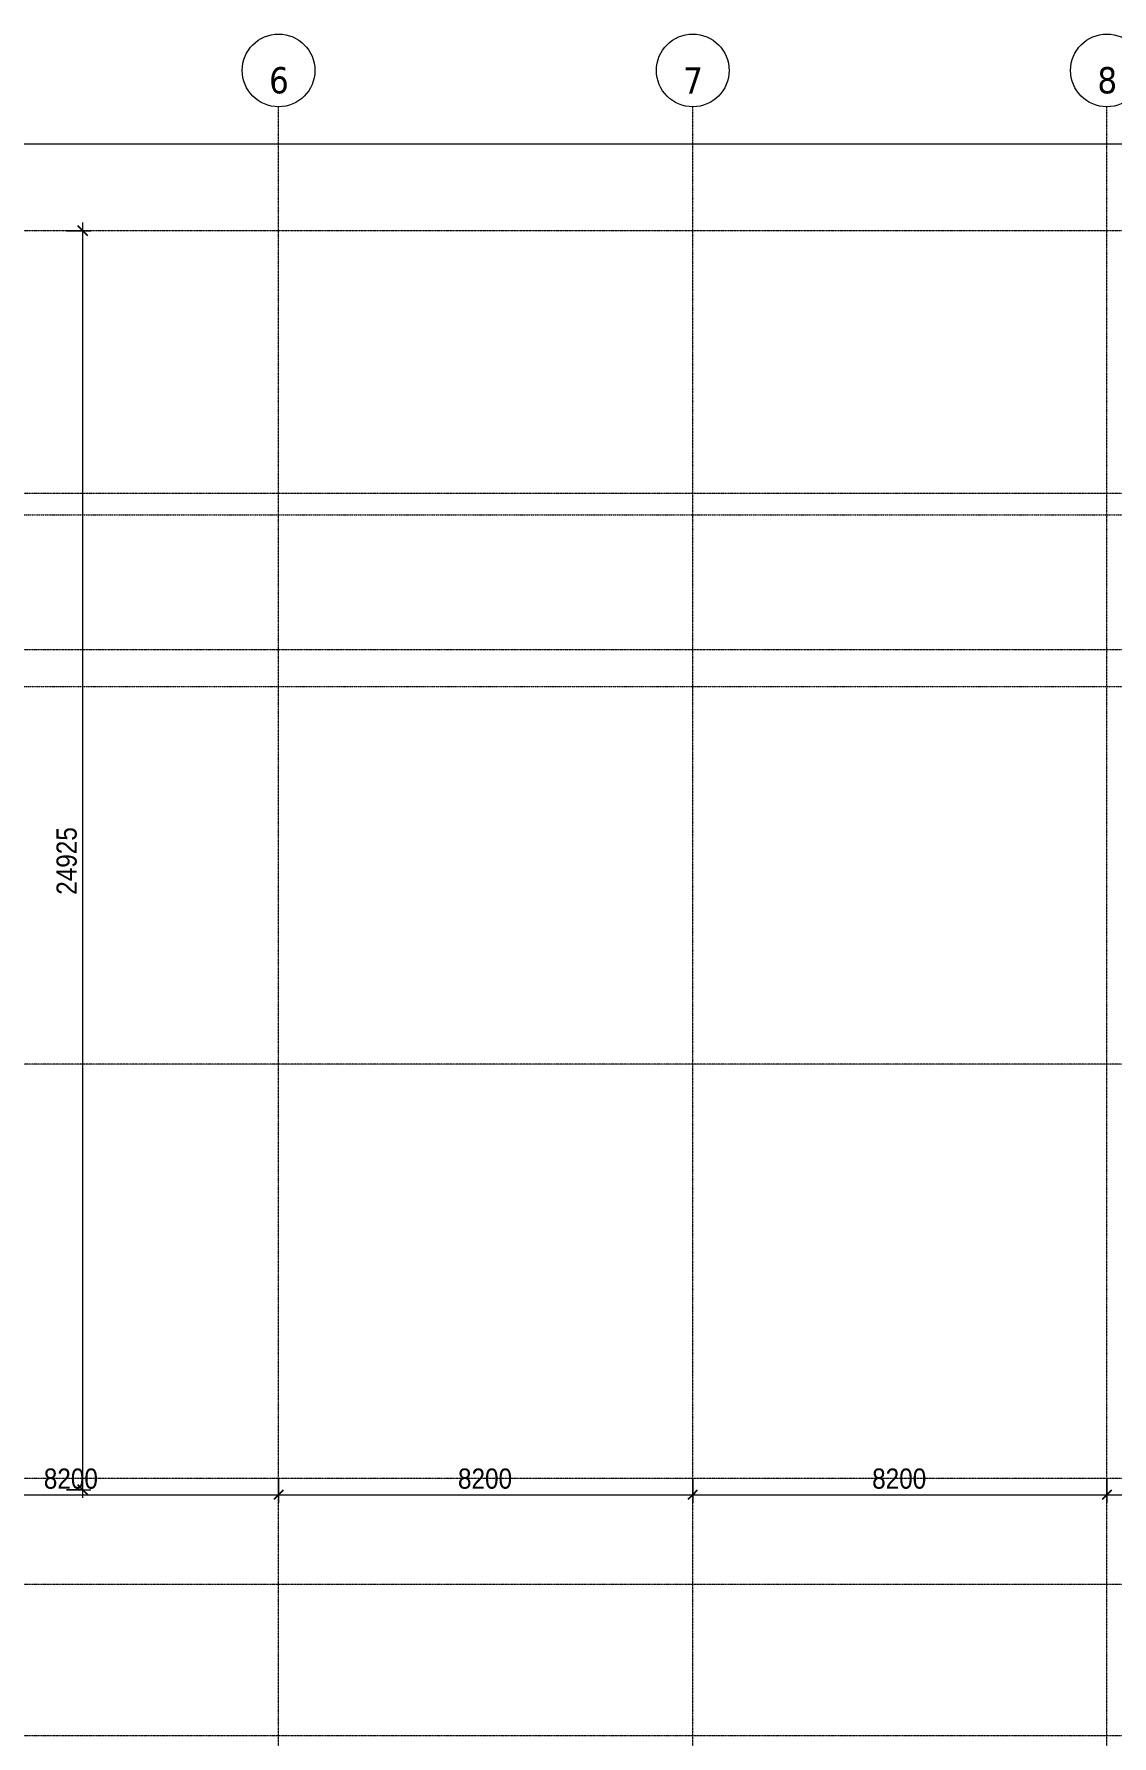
# Model space of a CAD drawing. Header units: millimetres. Extents: x 1591 to 240306, y -15958 to 82755.
# Drawn here: x 67112 to 88454, y 48437 to 82130 of the extents above; entities that cross this region are included whole.
import ezdxf

# ---------------------------------------------------------------- set-up
doc = ezdxf.new("R2010")
doc.units = ezdxf.units.MM
doc.linetypes.add('Dash Dot 3_16_', pattern=[7.9375, 4.7625, -1.5875, 0, -1.5875])
doc.linetypes.add('Grid Line', pattern=[22.225, 12.7, -3.175, 3.175, -3.175])
for name, color, linetype, lineweight in [('A-ANNO-DIMS', 211, 'Continuous', 9), ('A-ANNO-DIMS-160', 211, 'Continuous', 9), ('G-ANNO-SYMB-1', 111, 'Dash Dot 3_16_', 18), ('S-GRID-1', 1, 'Grid Line', 9), ('S-GRID-IDEN', 1, 'Continuous', 9)]:
    doc.layers.add(name, color=color, linetype=linetype, lineweight=lineweight)
doc.styles.add('Tahoma_B', font='tahomabd_0.ttf', dxfattribs={"height": 520})
doc.styles.add('UTM Avo', font='UTM Avo.ttf', dxfattribs={"width": 0.9, "height": 400})
doc.dimstyles.new('1_Dim_chi_tiet_2_5', dxfattribs={"dimscale": 304.8, "dimtxt": 399.720379, "dimasz": 0.629921, "dimexe": 0.524934, "dimexo": 0.0625, "dimgap": 0.052493, "dimtad": 1, "dimdec": 0, "dimrnd": 5, "dimzin": 0, "dimdsep": 46, "dimtxsty": 'UTM Avo', "dimblk1": 'OBLIQUE', "dimblk2": 'OBLIQUE', "dimsah": 1, "dimcen": 0.09, "dimdle": 0.524934, "dimazin": 0, "dimtfac": 1, "dimtdec": 4, "dimtix": 1, "dimtmove": 0, "dimatfit": 3, "dimfxl": 1.049869, "dimfxlon": 1, "dimtvp": 1, "dimtolj": 1, "dimtzin": 0, "dimarcsym": 2})

# ---------------------------------------------------------------- blocks, each defined once
blk = doc.blocks.new('Grid - M_Grid Head - Circle-353313-TKCS_MB TẦNG 3-4')
at = {"layer": 'S-GRID-IDEN'}
blk.add_circle((0, 0), 4.5, dxfattribs=at)
blk = doc.blocks.new('DIMBLOCK26-TKCS_MB TẦNG 3-4')
at = {"layer": 'A-ANNO-DIMS-160'}
for p, q in [((65954, 80280), (65954, 79800)), ((65954, 79960), (65954, 80280)), ((116954, 80280), (116954, 79800)), ((116954, 79960), (116954, 80280)), ((65794, 79960), (117114, 79960))]:
    blk.add_line(p, q, dxfattribs=at)
at = {"layer": 'A-ANNO-DIMS-160', "lineweight": 25}
for p, q in [((65954, 79960), (65858, 79864)), ((65954, 79960), (66050, 80056)), ((116954, 79960), (116858, 79864)), ((116954, 79960), (117050, 80056))]:
    blk.add_line(p, q, dxfattribs=at)
at = {"layer": 'A-ANNO-DIMS-160', "color": 0, "insert": (90769, 80480), "char_height": 400, "width": 1643.29, "attachment_point": 1, "line_spacing_factor": 1.110334, "style": 'UTM Avo'}
blk.add_mtext('51000', dxfattribs=at)
blk = doc.blocks.new('_Oblique')
at = {"color": 0, "linetype": 'ByBlock', "lineweight": -2}
blk.add_line((-0.5, -0.5), (0.5, 0.5), dxfattribs=at)
blk = doc.blocks.new('DIMBLOCK36-TKCS_MB TẦNG 3-4')
at = {"layer": 'A-ANNO-DIMS-160'}
for p, q in [((67757, 78237), (68237, 78237)), ((68077, 78237), (67757, 78237)), ((68077, 53152), (68077, 78397)), ((67757, 53312), (68237, 53312)), ((68077, 53312), (67757, 53312))]:
    blk.add_line(p, q, dxfattribs=at)
at = {"layer": 'A-ANNO-DIMS-160', "lineweight": 25}
for p, q in [((68077, 78237), (67981, 78333)), ((68077, 78237), (68173, 78141)), ((68077, 53312), (67981, 53408)), ((68077, 53312), (68173, 53216))]:
    blk.add_line(p, q, dxfattribs=at)
at = {"layer": 'A-ANNO-DIMS-160', "color": 0, "insert": (67557, 65090), "char_height": 400, "width": 1643.29, "attachment_point": 1, "rotation": 90, "line_spacing_factor": 1.110334, "style": 'UTM Avo'}
blk.add_mtext('24925', dxfattribs=at)
blk = doc.blocks.new('DIMBLOCK61-TKCS_MB TẦNG 3-4')
at = {"layer": 'A-ANNO-DIMS-160'}
for p, q in [((63754, 53532), (63754, 53052)), ((63754, 53212), (63754, 53532)), ((71954, 53532), (71954, 53052)), ((71954, 53212), (71954, 53532)), ((63754, 53212), (71954, 53212))]:
    blk.add_line(p, q, dxfattribs=at)
at = {"layer": 'A-ANNO-DIMS-160', "lineweight": 25}
for p, q in [((63754, 53212), (63850, 53308)), ((71954, 53212), (72050, 53308)), ((63754, 53212), (63658, 53116)), ((71954, 53212), (71858, 53116))]:
    blk.add_line(p, q, dxfattribs=at)
at = {"layer": 'A-ANNO-DIMS-160', "color": 0, "insert": (67306, 53732), "char_height": 400, "width": 1314.64, "attachment_point": 1, "line_spacing_factor": 1.110334, "style": 'UTM Avo'}
blk.add_mtext('8200', dxfattribs=at)
blk = doc.blocks.new('DIMBLOCK62-TKCS_MB TẦNG 3-4')
at = {"layer": 'A-ANNO-DIMS-160'}
for p, q in [((71954, 53532), (71954, 53052)), ((71954, 53212), (71954, 53532)), ((80154, 53532), (80154, 53052)), ((80154, 53212), (80154, 53532)), ((71954, 53212), (80154, 53212))]:
    blk.add_line(p, q, dxfattribs=at)
at = {"layer": 'A-ANNO-DIMS-160', "lineweight": 25}
for p, q in [((71954, 53212), (72050, 53308)), ((80154, 53212), (80250, 53308)), ((71954, 53212), (71858, 53116)), ((80154, 53212), (80058, 53116))]:
    blk.add_line(p, q, dxfattribs=at)
at = {"layer": 'A-ANNO-DIMS-160', "color": 0, "insert": (75506, 53732), "char_height": 400, "width": 1314.64, "attachment_point": 1, "line_spacing_factor": 1.110334, "style": 'UTM Avo'}
blk.add_mtext('8200', dxfattribs=at)
blk = doc.blocks.new('DIMBLOCK63-TKCS_MB TẦNG 3-4')
at = {"layer": 'A-ANNO-DIMS-160'}
for p, q in [((80154, 53532), (80154, 53052)), ((80154, 53212), (80154, 53532)), ((88354, 53532), (88354, 53052)), ((88354, 53212), (88354, 53532)), ((80154, 53212), (88354, 53212))]:
    blk.add_line(p, q, dxfattribs=at)
at = {"layer": 'A-ANNO-DIMS-160', "lineweight": 25}
for p, q in [((80154, 53212), (80250, 53308)), ((88354, 53212), (88450, 53308)), ((80154, 53212), (80058, 53116)), ((88354, 53212), (88258, 53116))]:
    blk.add_line(p, q, dxfattribs=at)
at = {"layer": 'A-ANNO-DIMS-160', "color": 0, "insert": (83706, 53732), "char_height": 400, "width": 1314.64, "attachment_point": 1, "line_spacing_factor": 1.110334, "style": 'UTM Avo'}
blk.add_mtext('8200', dxfattribs=at)
blk = doc.blocks.new('DIMBLOCK64-TKCS_MB TẦNG 3-4')
at = {"layer": 'A-ANNO-DIMS-160'}
for p, q in [((88354, 53532), (88354, 53052)), ((88354, 53212), (88354, 53532)), ((94554, 53532), (94554, 53052)), ((94554, 53212), (94554, 53532)), ((88354, 53212), (94554, 53212))]:
    blk.add_line(p, q, dxfattribs=at)
at = {"layer": 'A-ANNO-DIMS-160', "lineweight": 25}
for p, q in [((88354, 53212), (88450, 53308)), ((94554, 53212), (94650, 53308)), ((88354, 53212), (88258, 53116)), ((94554, 53212), (94458, 53116))]:
    blk.add_line(p, q, dxfattribs=at)
at = {"layer": 'A-ANNO-DIMS-160', "color": 0, "insert": (90906, 53732), "char_height": 400, "width": 1314.64, "attachment_point": 1, "line_spacing_factor": 1.110334, "style": 'UTM Avo'}
blk.add_mtext('6200', dxfattribs=at)

msp = doc.modelspace()

# ---------------------------------------------------------------- linework, layer by layer
at = {"layer": 'G-ANNO-SYMB-1'}
for p, q in [((39749.2, 72614.1), (145928.2, 72614.1)), ((39749.2, 69211.5), (145928.2, 69211.5))]:
    msp.add_line(p, q, dxfattribs=at)
at = {"layer": 'S-GRID-1'}
for p, q in [((139245.7, 78236.9), (45492.6, 78236.9)), ((71953.9, 19175.3), (71953.9, 76690.4)), ((80153.9, 19175.3), (80153.9, 76690.4)), ((88353.9, 19175.3), (88353.9, 76690.4)), ((139245.7, 73036.9), (45492.6, 73036.9)), ((139245.7, 69936.9), (45492.6, 69936.9)), ((139245.7, 61736.9), (45492.6, 61736.9)), ((139245.7, 53536.9), (45492.6, 53536.9)), ((139245.7, 51436.9), (45492.6, 51436.9)), ((139245.7, 48436.9), (45492.6, 48436.9))]:
    msp.add_line(p, q, dxfattribs=at)

# ---------------------------------------------------------------- block references
at = {"layer": 'S-GRID-IDEN', "xscale": 159.9999999999999, "yscale": 159.9999999999999, "zscale": 159.9999999999999}
for p in [(71953.9, 81410.4), (80153.9, 81410.4), (88353.9, 81410.4)]:
    msp.add_blockref('Grid - M_Grid Head - Circle-353313-TKCS_MB TẦNG 3-4', p, dxfattribs=at)

# ---------------------------------------------------------------- dimensions: what is measured, and where the dimension line sits
at = {"layer": 'A-ANNO-DIMS'}
for base, p1, p2, override, picture, middle in [((116953.9, 79960.4), (65953.9, 80280.4), (116953.9, 80280.4), {"dimpost": '<>', "dimfxl": 51000}, 'DIMBLOCK26-TKCS_MB TẦNG 3-4', (91453.9, 80183.4)), ((71953.9, 53212.3), (63753.9, 53532.3), (71953.9, 53532.3), {"dimpost": '<>', "dimfxl": 8200}, 'DIMBLOCK61-TKCS_MB TẦNG 3-4', (67853.9, 53435.3)), ((80153.9, 53212.3), (71953.9, 53532.3), (80153.9, 53532.3), {"dimpost": '<>', "dimfxl": 8200}, 'DIMBLOCK62-TKCS_MB TẦNG 3-4', (76053.9, 53435.3)), ((88353.9, 53212.3), (80153.9, 53532.3), (88353.9, 53532.3), {"dimpost": '<>', "dimfxl": 8200}, 'DIMBLOCK63-TKCS_MB TẦNG 3-4', (84253.9, 53435.3)), ((94553.9, 53212.3), (88353.9, 53532.3), (94553.9, 53532.3), {"dimpost": '<>', "dimfxl": 6200}, 'DIMBLOCK64-TKCS_MB TẦNG 3-4', (91453.9, 53435.3))]:
    dim = msp.add_linear_dim(base=base, p1=p1, p2=p2, dimstyle='1_Dim_chi_tiet_2_5', override=override, dxfattribs=at)
    dim.commit()
    dim.dimension.update_dxf_attribs({"geometry": picture, "text_midpoint": middle})
dim = msp.add_linear_dim(base=(68076.5, 78236.9), p1=(67756.5, 53311.9), p2=(67756.5, 78236.9), angle=90, dimstyle='1_Dim_chi_tiet_2_5', override={"dimpost": '<>', "dimfxl": 24925}, dxfattribs=at)
dim.commit()
dim.dimension.update_dxf_attribs({"geometry": 'DIMBLOCK36-TKCS_MB TẦNG 3-4', "text_midpoint": (67853.5, 65774.4)})

# ---------------------------------------------------------------- next in the draw order: texts
at = {"layer": 'S-GRID-IDEN', "char_height": 520, "width": 465.6, "attachment_point": 5, "line_spacing_factor": 0.996129, "style": 'Tahoma_B', "bg_fill": 3, "box_fill_scale": 1.25, "bg_fill_color": 256, "bg_fill_true_color": 13158600, "bg_fill_transparency": 0}
for s, insert in [('\\pt2031.9988,4063.9976,6096.0016,8128.0004,10159.9992,12191.998,14224.002,16256.0008,18287.9996,20319.9984,22352.0024,24384.0012,26416,28447.9988,30479.9976,32512.0016,34544.0004,36575.9992,38607.998,40640.002,42672.0008,44703.9996,46735.9984,48768.0024,50800.0012,52832,54863.9988,56895.9976,58928.0016,60960.0004,62991.9992,65023.998;6', (71961.4, 81210.6)), ('\\pt2031.9988,4063.9976,6096.0016,8128.0004,10159.9992,12191.998,14224.002,16256.0008,18287.9996,20319.9984,22352.0024,24384.0012,26416,28447.9988,30479.9976,32512.0016,34544.0004,36575.9992,38607.998,40640.002,42672.0008,44703.9996,46735.9984,48768.0024,50800.0012,52832,54863.9988,56895.9976,58928.0016,60960.0004,62991.9992,65023.998;7', (80161.4, 81210.6)), ('\\pt2031.9988,4063.9976,6096.0016,8128.0004,10159.9992,12191.998,14224.002,16256.0008,18287.9996,20319.9984,22352.0024,24384.0012,26416,28447.9988,30479.9976,32512.0016,34544.0004,36575.9992,38607.998,40640.002,42672.0008,44703.9996,46735.9984,48768.0024,50800.0012,52832,54863.9988,56895.9976,58928.0016,60960.0004,62991.9992,65023.998;8', (88361.4, 81210.6))]:
    msp.add_mtext(s, dxfattribs=dict(at, insert=insert))

# ---------------------------------------------------------------- next in the draw order: linework, layer by layer
at = {"layer": 'S-GRID-1'}
for p, q in [((71953.9, 76690.4), (71953.9, 80690.4)), ((80153.9, 76690.4), (80153.9, 80690.4)), ((88353.9, 76690.4), (88353.9, 80690.4))]:
    msp.add_line(p, q, dxfattribs=at)

doc.saveas('drawing.dxf')
